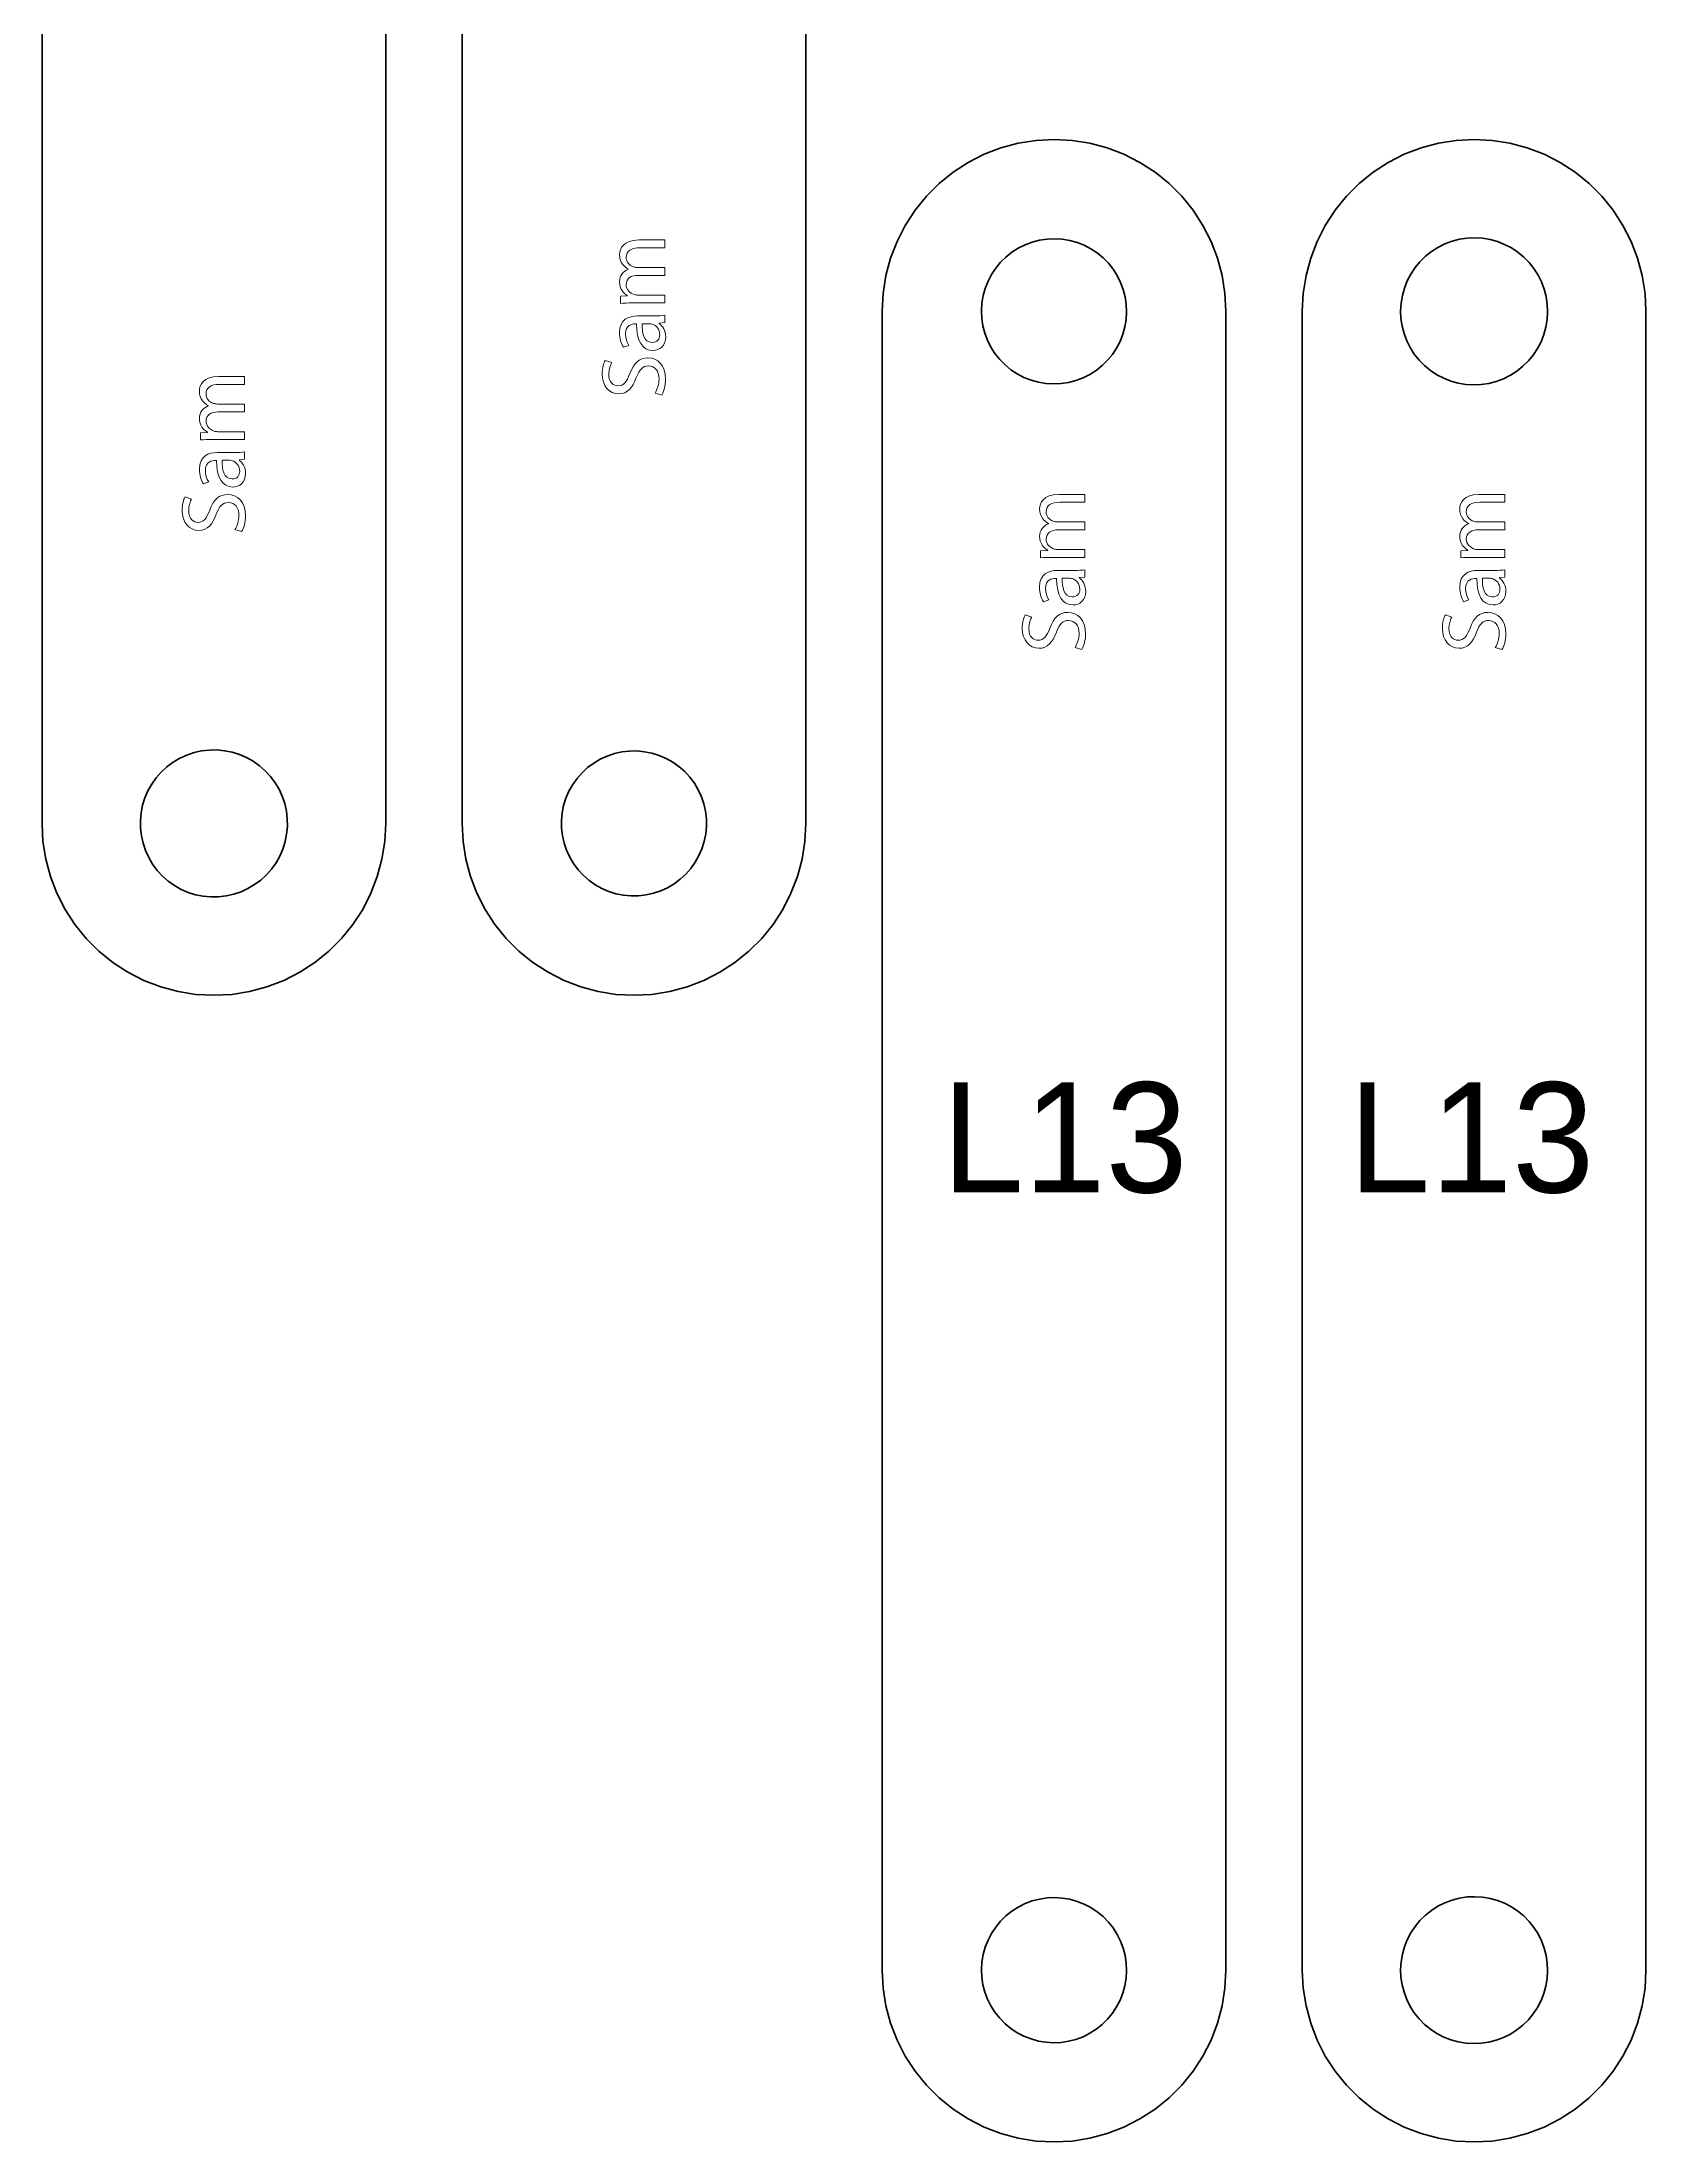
# Model space of a CAD drawing. Header units: millimetres. Extents: x 4 to 295, y -240 to -4.
# Drawn here: x 251 to 294.7, y -239.8 to -182.7 of the extents above; entities that cross this region are included whole.
import ezdxf

# ---------------------------------------------------------------- set-up
doc = ezdxf.new("R2010")
doc.units = ezdxf.units.MM
doc.header["$MEASUREMENT"] = 0
doc.layers.add('Layer 1', color=7, linetype='Continuous', lineweight=0)

# ---------------------------------------------------------------- blocks, each defined once
blk = doc.blocks.new('Block_9')
at = {"layer": 'Layer 1', "color": 240, "lineweight": 0, "true_color": 0xff1c24}
for points, knots in [([(267.116, -189.782), (266.992, -189.782), (266.89, -189.785), (266.79, -189.792), (266.79, -189.792), (266.79, -189.601), (266.79, -189.601), (266.79, -189.601), (266.984, -189.591), (266.984, -189.591), (266.984, -189.591), (266.984, -189.584), (266.984, -189.584), (266.87, -189.517), (266.763, -189.405), (266.763, -189.206), (266.763, -189.043), (266.862, -188.918), (267.004, -188.866), (267.004, -188.866), (267.004, -188.861), (267.004, -188.861), (266.937, -188.824), (266.885, -188.777), (266.848, -188.727), (266.793, -188.655), (266.763, -188.576), (266.763, -188.462), (266.763, -188.303), (266.868, -188.067), (267.285, -188.067), (267.285, -188.067), (267.992, -188.067), (267.992, -188.067), (267.992, -188.067), (267.992, -188.28), (267.992, -188.28), (267.992, -188.28), (267.312, -188.28), (267.312, -188.28), (267.081, -188.28), (266.942, -188.365), (266.942, -188.541), (266.942, -188.665), (267.034, -188.762), (267.141, -188.799), (267.17, -188.809), (267.21, -188.817), (267.25, -188.817), (267.25, -188.817), (267.992, -188.817), (267.992, -188.817), (267.992, -188.817), (267.992, -189.03), (267.992, -189.03), (267.992, -189.03), (267.272, -189.03), (267.272, -189.03), (267.081, -189.03), (266.942, -189.115), (266.942, -189.281), (266.942, -189.418), (267.051, -189.517), (267.16, -189.552), (267.193, -189.564), (267.23, -189.569), (267.267, -189.569), (267.267, -189.569), (267.992, -189.569), (267.992, -189.569), (267.992, -189.569), (267.992, -189.782), (267.992, -189.782), (267.992, -189.782), (267.116, -189.782), (267.116, -189.782)], [0, 0, 0, 0, 1, 1, 1, 2, 2, 2, 3, 3, 3, 4, 4, 4, 5, 5, 5, 6, 6, 6, 7, 7, 7, 8, 8, 8, 9, 9, 9, 10, 10, 10, 11, 11, 11, 12, 12, 12, 13, 13, 13, 14, 14, 14, 15, 15, 15, 16, 16, 16, 17, 17, 17, 18, 18, 18, 19, 19, 19, 20, 20, 20, 21, 21, 21, 22, 22, 22, 23, 23, 23, 24, 24, 24, 25, 25, 25, 25]), ([(267.992, -190.315), (267.992, -190.315), (267.841, -190.332), (267.841, -190.332), (267.841, -190.332), (267.841, -190.339), (267.841, -190.339), (267.935, -190.406), (268.02, -190.536), (268.02, -190.707), (268.02, -190.95), (267.848, -191.074), (267.674, -191.074), (267.384, -191.074), (267.225, -190.816), (267.228, -190.352), (267.228, -190.352), (267.203, -190.352), (267.203, -190.352), (267.103, -190.352), (266.925, -190.379), (266.925, -190.625), (266.925, -190.737), (266.959, -190.853), (267.014, -190.938), (267.014, -190.938), (266.87, -190.987), (266.87, -190.987), (266.805, -190.888), (266.763, -190.744), (266.763, -190.593), (266.763, -190.225), (267.014, -190.136), (267.255, -190.136), (267.255, -190.136), (267.704, -190.136), (267.704, -190.136), (267.808, -190.136), (267.91, -190.131), (267.992, -190.116), (267.992, -190.116), (267.992, -190.315), (267.992, -190.315)], [0, 0, 0, 0, 1, 1, 1, 2, 2, 2, 3, 3, 3, 4, 4, 4, 5, 5, 5, 6, 6, 6, 7, 7, 7, 8, 8, 8, 9, 9, 9, 10, 10, 10, 11, 11, 11, 12, 12, 12, 13, 13, 13, 14, 14, 14, 14]), ([(267.379, -190.347), (267.374, -190.585), (267.416, -190.856), (267.65, -190.856), (267.791, -190.856), (267.858, -190.761), (267.858, -190.65), (267.858, -190.493), (267.759, -190.394), (267.657, -190.359), (267.635, -190.352), (267.61, -190.347), (267.587, -190.347), (267.587, -190.347), (267.379, -190.347), (267.379, -190.347)], [0, 0, 0, 0, 1, 1, 1, 2, 2, 2, 3, 3, 3, 4, 4, 4, 5, 5, 5, 5]), ([(267.729, -192.235), (267.789, -192.138), (267.838, -191.996), (267.838, -191.847), (267.838, -191.626), (267.722, -191.497), (267.553, -191.497), (267.396, -191.497), (267.307, -191.586), (267.22, -191.812), (267.123, -192.086), (266.982, -192.254), (266.746, -192.254), (266.485, -192.254), (266.292, -192.038), (266.292, -191.713), (266.292, -191.542), (266.331, -191.418), (266.373, -191.343), (266.373, -191.343), (266.55, -191.403), (266.55, -191.403), (266.52, -191.457), (266.47, -191.569), (266.47, -191.721), (266.47, -191.949), (266.607, -192.036), (266.721, -192.036), (266.877, -192.036), (266.954, -191.934), (267.044, -191.703), (267.153, -191.42), (267.29, -191.276), (267.536, -191.276), (267.794, -191.276), (268.017, -191.467), (268.017, -191.862), (268.017, -192.024), (267.97, -192.2), (267.91, -192.289), (267.91, -192.289), (267.729, -192.235), (267.729, -192.235)], [0, 0, 0, 0, 1, 1, 1, 2, 2, 2, 3, 3, 3, 4, 4, 4, 5, 5, 5, 6, 6, 6, 7, 7, 7, 8, 8, 8, 9, 9, 9, 10, 10, 10, 11, 11, 11, 12, 12, 12, 13, 13, 13, 14, 14, 14, 14])]:
    blk.add_open_spline(points, degree=3, knots=knots, dxfattribs=at)
blk = doc.blocks.new('Block_12')
at = {"layer": 'Layer 1', "color": 240, "lineweight": 0, "true_color": 0xff1c24}
for points, knots in [([(289.977, -196.708), (289.852, -196.708), (289.751, -196.71), (289.651, -196.717), (289.651, -196.717), (289.651, -196.526), (289.651, -196.526), (289.651, -196.526), (289.845, -196.516), (289.845, -196.516), (289.845, -196.516), (289.845, -196.509), (289.845, -196.509), (289.731, -196.442), (289.624, -196.33), (289.624, -196.132), (289.624, -195.968), (289.723, -195.843), (289.865, -195.791), (289.865, -195.791), (289.865, -195.786), (289.865, -195.786), (289.798, -195.749), (289.746, -195.702), (289.708, -195.652), (289.654, -195.58), (289.624, -195.501), (289.624, -195.387), (289.624, -195.228), (289.728, -194.992), (290.145, -194.992), (290.145, -194.992), (290.853, -194.992), (290.853, -194.992), (290.853, -194.992), (290.853, -195.205), (290.853, -195.205), (290.853, -195.205), (290.173, -195.205), (290.173, -195.205), (289.942, -195.205), (289.803, -195.29), (289.803, -195.466), (289.803, -195.59), (289.895, -195.687), (290.001, -195.724), (290.031, -195.734), (290.071, -195.742), (290.111, -195.742), (290.111, -195.742), (290.853, -195.742), (290.853, -195.742), (290.853, -195.742), (290.853, -195.955), (290.853, -195.955), (290.853, -195.955), (290.133, -195.955), (290.133, -195.955), (289.942, -195.955), (289.803, -196.04), (289.803, -196.206), (289.803, -196.343), (289.912, -196.442), (290.021, -196.477), (290.054, -196.489), (290.091, -196.494), (290.128, -196.494), (290.128, -196.494), (290.853, -196.494), (290.853, -196.494), (290.853, -196.494), (290.853, -196.708), (290.853, -196.708), (290.853, -196.708), (289.977, -196.708), (289.977, -196.708)], [0, 0, 0, 0, 1, 1, 1, 2, 2, 2, 3, 3, 3, 4, 4, 4, 5, 5, 5, 6, 6, 6, 7, 7, 7, 8, 8, 8, 9, 9, 9, 10, 10, 10, 11, 11, 11, 12, 12, 12, 13, 13, 13, 14, 14, 14, 15, 15, 15, 16, 16, 16, 17, 17, 17, 18, 18, 18, 19, 19, 19, 20, 20, 20, 21, 21, 21, 22, 22, 22, 23, 23, 23, 24, 24, 24, 25, 25, 25, 25]), ([(290.853, -197.24), (290.853, -197.24), (290.702, -197.257), (290.702, -197.257), (290.702, -197.257), (290.702, -197.265), (290.702, -197.265), (290.796, -197.331), (290.88, -197.461), (290.88, -197.632), (290.88, -197.875), (290.709, -197.999), (290.535, -197.999), (290.245, -197.999), (290.086, -197.741), (290.088, -197.277), (290.088, -197.277), (290.063, -197.277), (290.063, -197.277), (289.964, -197.277), (289.785, -197.304), (289.785, -197.55), (289.785, -197.662), (289.82, -197.778), (289.875, -197.863), (289.875, -197.863), (289.731, -197.912), (289.731, -197.912), (289.666, -197.813), (289.624, -197.669), (289.624, -197.518), (289.624, -197.15), (289.875, -197.061), (290.116, -197.061), (290.116, -197.061), (290.565, -197.061), (290.565, -197.061), (290.669, -197.061), (290.771, -197.056), (290.853, -197.041), (290.853, -197.041), (290.853, -197.24), (290.853, -197.24)], [0, 0, 0, 0, 1, 1, 1, 2, 2, 2, 3, 3, 3, 4, 4, 4, 5, 5, 5, 6, 6, 6, 7, 7, 7, 8, 8, 8, 9, 9, 9, 10, 10, 10, 11, 11, 11, 12, 12, 12, 13, 13, 13, 14, 14, 14, 14]), ([(290.24, -197.272), (290.235, -197.51), (290.277, -197.781), (290.51, -197.781), (290.652, -197.781), (290.719, -197.686), (290.719, -197.575), (290.719, -197.418), (290.62, -197.319), (290.518, -197.284), (290.496, -197.277), (290.471, -197.272), (290.448, -197.272), (290.448, -197.272), (290.24, -197.272), (290.24, -197.272)], [0, 0, 0, 0, 1, 1, 1, 2, 2, 2, 3, 3, 3, 4, 4, 4, 5, 5, 5, 5]), ([(290.59, -199.16), (290.649, -199.063), (290.699, -198.921), (290.699, -198.772), (290.699, -198.551), (290.582, -198.422), (290.413, -198.422), (290.257, -198.422), (290.168, -198.512), (290.081, -198.738), (289.984, -199.011), (289.843, -199.179), (289.607, -199.179), (289.346, -199.179), (289.152, -198.964), (289.152, -198.638), (289.152, -198.467), (289.192, -198.343), (289.234, -198.268), (289.234, -198.268), (289.41, -198.328), (289.41, -198.328), (289.381, -198.383), (289.331, -198.494), (289.331, -198.646), (289.331, -198.874), (289.467, -198.961), (289.582, -198.961), (289.738, -198.961), (289.815, -198.859), (289.905, -198.628), (290.014, -198.345), (290.15, -198.201), (290.396, -198.201), (290.654, -198.201), (290.878, -198.392), (290.878, -198.787), (290.878, -198.949), (290.831, -199.125), (290.771, -199.214), (290.771, -199.214), (290.59, -199.16), (290.59, -199.16)], [0, 0, 0, 0, 1, 1, 1, 2, 2, 2, 3, 3, 3, 4, 4, 4, 5, 5, 5, 6, 6, 6, 7, 7, 7, 8, 8, 8, 9, 9, 9, 10, 10, 10, 11, 11, 11, 12, 12, 12, 13, 13, 13, 14, 14, 14, 14])]:
    blk.add_open_spline(points, degree=3, knots=knots, dxfattribs=at)
blk = doc.blocks.new('Block_13')
at = {"layer": 'Layer 1', "color": 240, "lineweight": 0, "true_color": 0xff1c24}
for points, knots in [([(278.545, -196.708), (278.421, -196.708), (278.319, -196.71), (278.22, -196.717), (278.22, -196.717), (278.22, -196.526), (278.22, -196.526), (278.22, -196.526), (278.413, -196.516), (278.413, -196.516), (278.413, -196.516), (278.413, -196.509), (278.413, -196.509), (278.299, -196.442), (278.192, -196.33), (278.192, -196.132), (278.192, -195.968), (278.292, -195.843), (278.433, -195.791), (278.433, -195.791), (278.433, -195.786), (278.433, -195.786), (278.366, -195.749), (278.314, -195.702), (278.277, -195.652), (278.222, -195.58), (278.192, -195.501), (278.192, -195.387), (278.192, -195.228), (278.297, -194.992), (278.714, -194.992), (278.714, -194.992), (279.421, -194.992), (279.421, -194.992), (279.421, -194.992), (279.421, -195.205), (279.421, -195.205), (279.421, -195.205), (278.741, -195.205), (278.741, -195.205), (278.51, -195.205), (278.371, -195.29), (278.371, -195.466), (278.371, -195.59), (278.463, -195.687), (278.57, -195.724), (278.6, -195.734), (278.639, -195.742), (278.679, -195.742), (278.679, -195.742), (279.421, -195.742), (279.421, -195.742), (279.421, -195.742), (279.421, -195.955), (279.421, -195.955), (279.421, -195.955), (278.701, -195.955), (278.701, -195.955), (278.51, -195.955), (278.371, -196.04), (278.371, -196.206), (278.371, -196.343), (278.48, -196.442), (278.59, -196.477), (278.622, -196.489), (278.659, -196.494), (278.696, -196.494), (278.696, -196.494), (279.421, -196.494), (279.421, -196.494), (279.421, -196.494), (279.421, -196.708), (279.421, -196.708), (279.421, -196.708), (278.545, -196.708), (278.545, -196.708)], [0, 0, 0, 0, 1, 1, 1, 2, 2, 2, 3, 3, 3, 4, 4, 4, 5, 5, 5, 6, 6, 6, 7, 7, 7, 8, 8, 8, 9, 9, 9, 10, 10, 10, 11, 11, 11, 12, 12, 12, 13, 13, 13, 14, 14, 14, 15, 15, 15, 16, 16, 16, 17, 17, 17, 18, 18, 18, 19, 19, 19, 20, 20, 20, 21, 21, 21, 22, 22, 22, 23, 23, 23, 24, 24, 24, 25, 25, 25, 25]), ([(279.421, -197.24), (279.421, -197.24), (279.27, -197.257), (279.27, -197.257), (279.27, -197.257), (279.27, -197.265), (279.27, -197.265), (279.364, -197.331), (279.449, -197.461), (279.449, -197.632), (279.449, -197.875), (279.277, -197.999), (279.104, -197.999), (278.813, -197.999), (278.654, -197.741), (278.657, -197.277), (278.657, -197.277), (278.632, -197.277), (278.632, -197.277), (278.533, -197.277), (278.354, -197.304), (278.354, -197.55), (278.354, -197.662), (278.388, -197.778), (278.443, -197.863), (278.443, -197.863), (278.299, -197.912), (278.299, -197.912), (278.235, -197.813), (278.192, -197.669), (278.192, -197.518), (278.192, -197.15), (278.443, -197.061), (278.684, -197.061), (278.684, -197.061), (279.133, -197.061), (279.133, -197.061), (279.238, -197.061), (279.339, -197.056), (279.421, -197.041), (279.421, -197.041), (279.421, -197.24), (279.421, -197.24)], [0, 0, 0, 0, 1, 1, 1, 2, 2, 2, 3, 3, 3, 4, 4, 4, 5, 5, 5, 6, 6, 6, 7, 7, 7, 8, 8, 8, 9, 9, 9, 10, 10, 10, 11, 11, 11, 12, 12, 12, 13, 13, 13, 14, 14, 14, 14]), ([(278.808, -197.272), (278.803, -197.51), (278.845, -197.781), (279.079, -197.781), (279.22, -197.781), (279.287, -197.686), (279.287, -197.575), (279.287, -197.418), (279.188, -197.319), (279.086, -197.284), (279.064, -197.277), (279.039, -197.272), (279.017, -197.272), (279.017, -197.272), (278.808, -197.272), (278.808, -197.272)], [0, 0, 0, 0, 1, 1, 1, 2, 2, 2, 3, 3, 3, 4, 4, 4, 5, 5, 5, 5]), ([(279.158, -199.16), (279.218, -199.063), (279.268, -198.921), (279.268, -198.772), (279.268, -198.551), (279.151, -198.422), (278.982, -198.422), (278.826, -198.422), (278.736, -198.512), (278.649, -198.738), (278.552, -199.011), (278.411, -199.179), (278.175, -199.179), (277.914, -199.179), (277.721, -198.964), (277.721, -198.638), (277.721, -198.467), (277.76, -198.343), (277.803, -198.268), (277.803, -198.268), (277.979, -198.328), (277.979, -198.328), (277.949, -198.383), (277.899, -198.494), (277.899, -198.646), (277.899, -198.874), (278.036, -198.961), (278.15, -198.961), (278.307, -198.961), (278.384, -198.859), (278.473, -198.628), (278.582, -198.345), (278.719, -198.201), (278.965, -198.201), (279.223, -198.201), (279.446, -198.392), (279.446, -198.787), (279.446, -198.949), (279.399, -199.125), (279.339, -199.214), (279.339, -199.214), (279.158, -199.16), (279.158, -199.16)], [0, 0, 0, 0, 1, 1, 1, 2, 2, 2, 3, 3, 3, 4, 4, 4, 5, 5, 5, 6, 6, 6, 7, 7, 7, 8, 8, 8, 9, 9, 9, 10, 10, 10, 11, 11, 11, 12, 12, 12, 13, 13, 13, 14, 14, 14, 14])]:
    blk.add_open_spline(points, degree=3, knots=knots, dxfattribs=at)
blk = doc.blocks.new('Block_26')
at = {"layer": 'Layer 1', "color": 240, "lineweight": 0, "true_color": 0xff1c24}
for points, knots in [([(255.685, -193.498), (255.561, -193.498), (255.459, -193.501), (255.36, -193.508), (255.36, -193.508), (255.36, -193.317), (255.36, -193.317), (255.36, -193.317), (255.554, -193.307), (255.554, -193.307), (255.554, -193.307), (255.554, -193.3), (255.554, -193.3), (255.44, -193.233), (255.333, -193.121), (255.333, -192.922), (255.333, -192.758), (255.432, -192.634), (255.574, -192.582), (255.574, -192.582), (255.574, -192.577), (255.574, -192.577), (255.507, -192.54), (255.455, -192.493), (255.417, -192.443), (255.363, -192.371), (255.333, -192.292), (255.333, -192.177), (255.333, -192.019), (255.437, -191.783), (255.854, -191.783), (255.854, -191.783), (256.562, -191.783), (256.562, -191.783), (256.562, -191.783), (256.562, -191.996), (256.562, -191.996), (256.562, -191.996), (255.882, -191.996), (255.882, -191.996), (255.651, -191.996), (255.512, -192.081), (255.512, -192.257), (255.512, -192.381), (255.604, -192.478), (255.71, -192.515), (255.74, -192.525), (255.78, -192.532), (255.819, -192.532), (255.819, -192.532), (256.562, -192.532), (256.562, -192.532), (256.562, -192.532), (256.562, -192.746), (256.562, -192.746), (256.562, -192.746), (255.842, -192.746), (255.842, -192.746), (255.651, -192.746), (255.512, -192.83), (255.512, -192.997), (255.512, -193.133), (255.621, -193.233), (255.73, -193.267), (255.762, -193.28), (255.8, -193.285), (255.837, -193.285), (255.837, -193.285), (256.562, -193.285), (256.562, -193.285), (256.562, -193.285), (256.562, -193.498), (256.562, -193.498), (256.562, -193.498), (255.685, -193.498), (255.685, -193.498)], [0, 0, 0, 0, 1, 1, 1, 2, 2, 2, 3, 3, 3, 4, 4, 4, 5, 5, 5, 6, 6, 6, 7, 7, 7, 8, 8, 8, 9, 9, 9, 10, 10, 10, 11, 11, 11, 12, 12, 12, 13, 13, 13, 14, 14, 14, 15, 15, 15, 16, 16, 16, 17, 17, 17, 18, 18, 18, 19, 19, 19, 20, 20, 20, 21, 21, 21, 22, 22, 22, 23, 23, 23, 24, 24, 24, 25, 25, 25, 25]), ([(256.562, -194.03), (256.562, -194.03), (256.41, -194.048), (256.41, -194.048), (256.41, -194.048), (256.41, -194.055), (256.41, -194.055), (256.505, -194.122), (256.589, -194.251), (256.589, -194.423), (256.589, -194.666), (256.418, -194.79), (256.244, -194.79), (255.953, -194.79), (255.795, -194.532), (255.797, -194.068), (255.797, -194.068), (255.772, -194.068), (255.772, -194.068), (255.673, -194.068), (255.494, -194.095), (255.494, -194.341), (255.494, -194.453), (255.529, -194.569), (255.584, -194.653), (255.584, -194.653), (255.44, -194.703), (255.44, -194.703), (255.375, -194.604), (255.333, -194.46), (255.333, -194.308), (255.333, -193.941), (255.584, -193.852), (255.825, -193.852), (255.825, -193.852), (256.274, -193.852), (256.274, -193.852), (256.378, -193.852), (256.48, -193.847), (256.562, -193.832), (256.562, -193.832), (256.562, -194.03), (256.562, -194.03)], [0, 0, 0, 0, 1, 1, 1, 2, 2, 2, 3, 3, 3, 4, 4, 4, 5, 5, 5, 6, 6, 6, 7, 7, 7, 8, 8, 8, 9, 9, 9, 10, 10, 10, 11, 11, 11, 12, 12, 12, 13, 13, 13, 14, 14, 14, 14]), ([(255.949, -194.063), (255.944, -194.301), (255.986, -194.572), (256.219, -194.572), (256.361, -194.572), (256.428, -194.477), (256.428, -194.366), (256.428, -194.209), (256.329, -194.11), (256.227, -194.075), (256.204, -194.068), (256.18, -194.063), (256.157, -194.063), (256.157, -194.063), (255.949, -194.063), (255.949, -194.063)], [0, 0, 0, 0, 1, 1, 1, 2, 2, 2, 3, 3, 3, 4, 4, 4, 5, 5, 5, 5]), ([(256.299, -195.95), (256.358, -195.854), (256.408, -195.712), (256.408, -195.563), (256.408, -195.342), (256.291, -195.213), (256.122, -195.213), (255.966, -195.213), (255.877, -195.302), (255.79, -195.528), (255.693, -195.801), (255.551, -195.97), (255.315, -195.97), (255.055, -195.97), (254.861, -195.754), (254.861, -195.429), (254.861, -195.258), (254.901, -195.133), (254.943, -195.059), (254.943, -195.059), (255.119, -195.119), (255.119, -195.119), (255.089, -195.173), (255.04, -195.285), (255.04, -195.436), (255.04, -195.665), (255.176, -195.752), (255.291, -195.752), (255.447, -195.752), (255.524, -195.65), (255.613, -195.419), (255.723, -195.136), (255.859, -194.992), (256.105, -194.992), (256.363, -194.992), (256.587, -195.183), (256.587, -195.578), (256.587, -195.739), (256.54, -195.916), (256.48, -196.005), (256.48, -196.005), (256.299, -195.95), (256.299, -195.95)], [0, 0, 0, 0, 1, 1, 1, 2, 2, 2, 3, 3, 3, 4, 4, 4, 5, 5, 5, 6, 6, 6, 7, 7, 7, 8, 8, 8, 9, 9, 9, 10, 10, 10, 11, 11, 11, 12, 12, 12, 13, 13, 13, 14, 14, 14, 14])]:
    blk.add_open_spline(points, degree=3, knots=knots, dxfattribs=at)

msp = doc.modelspace()

# ---------------------------------------------------------------- linework, layer by layer
at = {"layer": 'Layer 1', "color": 18, "lineweight": 35, "true_color": 0x000000}
for points in [[(260.401, -9.015), (260.401, -203.945), (260.376, -204.434), (260.299, -204.917), (260.172, -205.39), (259.997, -205.847), (259.775, -206.283), (259.508, -206.694), (259.2, -207.074), (258.854, -207.42), (258.474, -207.728), (258.063, -207.995), (257.627, -208.217), (257.17, -208.392), (256.697, -208.519), (256.214, -208.596), (255.725, -208.621), (255.236, -208.596), (254.753, -208.519), (254.28, -208.392), (253.823, -208.217), (253.387, -207.995), (252.977, -207.728), (252.596, -207.42), (252.25, -207.074), (251.942, -206.694), (251.676, -206.283), (251.453, -205.847), (251.278, -205.39), (251.151, -204.917), (251.075, -204.434), (251.049, -203.945), (251.049, -9.015)], [(271.832, -9.015), (271.832, -203.945), (271.806, -204.434), (271.729, -204.917), (271.603, -205.39), (271.427, -205.847), (271.205, -206.283), (270.939, -206.694), (270.631, -207.074), (270.284, -207.42), (269.904, -207.728), (269.494, -207.995), (269.057, -208.217), (268.601, -208.392), (268.128, -208.519), (267.644, -208.596), (267.156, -208.621), (266.667, -208.596), (266.183, -208.519), (265.711, -208.392), (265.254, -208.217), (264.817, -207.995), (264.407, -207.728), (264.027, -207.42), (263.681, -207.074), (263.373, -206.694), (263.106, -206.283), (262.884, -205.847), (262.708, -205.39), (262.582, -204.917), (262.505, -204.434), (262.479, -203.945), (262.479, -9.015)]]:
    msp.add_lwpolyline(points, dxfattribs=at)
for points in [[(283.262, -235.15), (283.236, -235.639), (283.16, -236.122), (283.033, -236.595), (282.858, -237.052), (282.635, -237.488), (282.369, -237.898), (282.061, -238.279), (281.715, -238.625), (281.334, -238.933), (280.924, -239.2), (280.488, -239.422), (280.031, -239.597), (279.558, -239.724), (279.075, -239.8), (278.586, -239.826), (278.097, -239.8), (277.614, -239.724), (277.141, -239.597), (276.684, -239.422), (276.248, -239.2), (275.837, -238.933), (275.457, -238.625), (275.111, -238.279), (274.803, -237.898), (274.536, -237.488), (274.314, -237.052), (274.139, -236.595), (274.012, -236.122), (273.935, -235.639), (273.91, -235.15), (273.91, -190.009), (273.935, -189.52), (274.012, -189.037), (274.139, -188.564), (274.314, -188.107), (274.536, -187.671), (274.803, -187.261), (275.111, -186.88), (275.457, -186.534), (275.837, -186.226), (276.248, -185.959), (276.684, -185.737), (277.141, -185.562), (277.614, -185.435), (278.097, -185.359), (278.586, -185.333), (279.075, -185.359), (279.558, -185.435), (280.031, -185.562), (280.488, -185.737), (280.924, -185.959), (281.334, -186.226), (281.715, -186.534), (282.061, -186.88), (282.369, -187.261), (282.635, -187.671), (282.858, -188.107), (283.033, -188.564), (283.16, -189.037), (283.236, -189.52), (283.262, -190.009)], [(294.692, -235.15), (294.667, -235.639), (294.59, -236.122), (294.463, -236.595), (294.288, -237.052), (294.066, -237.488), (293.799, -237.898), (293.491, -238.279), (293.145, -238.625), (292.765, -238.933), (292.354, -239.2), (291.918, -239.422), (291.461, -239.597), (290.988, -239.724), (290.505, -239.8), (290.016, -239.826), (289.528, -239.8), (289.044, -239.724), (288.571, -239.597), (288.114, -239.422), (287.678, -239.2), (287.268, -238.933), (286.887, -238.625), (286.541, -238.279), (286.233, -237.898), (285.967, -237.488), (285.744, -237.052), (285.569, -236.595), (285.442, -236.122), (285.366, -235.639), (285.34, -235.15), (285.34, -190.009), (285.366, -189.52), (285.442, -189.037), (285.569, -188.564), (285.744, -188.107), (285.967, -187.671), (286.233, -187.261), (286.541, -186.88), (286.887, -186.534), (287.268, -186.226), (287.678, -185.959), (288.114, -185.737), (288.571, -185.562), (289.044, -185.435), (289.528, -185.359), (290.016, -185.333), (290.505, -185.359), (290.988, -185.435), (291.461, -185.562), (291.918, -185.737), (292.354, -185.959), (292.765, -186.226), (293.145, -186.534), (293.491, -186.88), (293.799, -187.261), (294.066, -187.671), (294.288, -188.107), (294.463, -188.564), (294.59, -189.037), (294.667, -189.52), (294.692, -190.009)], [(291.85, -189.21), (291.756, -189.023), (291.644, -188.847), (291.513, -188.683), (291.367, -188.534), (291.205, -188.401), (291.03, -188.285), (290.845, -188.189), (290.65, -188.112), (290.448, -188.056), (290.241, -188.022), (290.033, -188.009), (289.823, -188.018), (289.616, -188.049), (289.414, -188.102), (289.218, -188.175), (289.03, -188.269), (288.854, -188.382), (288.69, -188.512), (288.541, -188.659), (288.408, -188.82), (288.292, -188.995), (288.196, -189.181), (288.119, -189.376), (288.063, -189.577), (288.029, -189.784), (288.016, -189.993), (288.026, -190.202), (288.057, -190.409), (288.109, -190.612), (288.183, -190.808), (288.276, -190.995), (288.389, -191.172), (288.519, -191.335), (288.666, -191.485), (288.828, -191.618), (289.002, -191.733), (289.188, -191.83), (289.383, -191.906), (289.585, -191.962), (289.791, -191.996), (290, -192.009), (290.209, -192), (290.416, -191.969), (290.619, -191.916), (290.815, -191.843), (291.002, -191.749), (291.179, -191.637), (291.342, -191.506), (291.492, -191.359), (291.625, -191.198), (291.74, -191.023), (291.837, -190.837), (291.913, -190.643), (291.969, -190.441), (292.004, -190.234), (292.016, -190.025), (292.007, -189.816), (291.976, -189.609), (291.923, -189.407)], [(280.396, -189.221), (280.304, -189.036), (280.193, -188.862), (280.064, -188.7), (279.919, -188.553), (279.759, -188.421), (279.587, -188.307), (279.404, -188.212), (279.211, -188.136), (279.012, -188.081), (278.808, -188.047), (278.602, -188.035), (278.395, -188.044), (278.191, -188.075), (277.991, -188.126), (277.798, -188.199), (277.613, -188.291), (277.438, -188.402), (277.277, -188.531), (277.129, -188.676), (276.998, -188.836), (276.884, -189.008), (276.789, -189.191), (276.713, -189.384), (276.658, -189.583), (276.624, -189.787), (276.612, -189.993), (276.621, -190.2), (276.651, -190.404), (276.703, -190.604), (276.776, -190.797), (276.868, -190.982), (276.979, -191.157), (277.108, -191.318), (277.253, -191.466), (277.413, -191.597), (277.585, -191.711), (277.768, -191.806), (277.961, -191.882), (278.16, -191.937), (278.364, -191.971), (278.57, -191.983), (278.776, -191.974), (278.981, -191.944), (279.181, -191.892), (279.374, -191.819), (279.559, -191.727), (279.733, -191.616), (279.895, -191.487), (280.042, -191.342), (280.174, -191.183), (280.288, -191.01), (280.383, -190.827), (280.459, -190.634), (280.514, -190.435), (280.548, -190.231), (280.56, -190.025), (280.551, -189.819), (280.52, -189.614), (280.469, -189.414)], [(256.614, -202.151), (256.421, -202.068), (256.221, -202.006), (256.016, -201.965), (255.807, -201.945), (255.598, -201.947), (255.39, -201.972), (255.185, -202.018), (254.987, -202.085), (254.796, -202.172), (254.616, -202.279), (254.448, -202.404), (254.294, -202.546), (254.155, -202.703), (254.034, -202.874), (253.931, -203.057), (253.848, -203.249), (253.786, -203.449), (253.745, -203.654), (253.725, -203.863), (253.727, -204.072), (253.752, -204.28), (253.798, -204.485), (253.865, -204.683), (253.952, -204.874), (254.059, -205.054), (254.184, -205.222), (254.326, -205.376), (254.483, -205.515), (254.654, -205.636), (254.837, -205.739), (255.029, -205.822), (255.229, -205.884), (255.434, -205.926), (255.643, -205.945), (255.852, -205.943), (256.061, -205.918), (256.265, -205.873), (256.464, -205.806), (256.654, -205.718), (256.834, -205.611), (257.002, -205.486), (257.156, -205.344), (257.295, -205.187), (257.416, -205.016), (257.519, -204.834), (257.602, -204.641), (257.664, -204.441), (257.706, -204.236), (257.725, -204.027), (257.723, -203.818), (257.699, -203.61), (257.653, -203.405), (257.586, -203.207), (257.498, -203.016), (257.391, -202.836), (257.266, -202.668), (257.124, -202.514), (256.967, -202.375), (256.796, -202.254)], [(268.032, -202.176), (267.842, -202.094), (267.645, -202.032), (267.442, -201.992), (267.237, -201.972), (267.03, -201.975), (266.825, -201.999), (266.623, -202.044), (266.427, -202.11), (266.239, -202.196), (266.062, -202.301), (265.896, -202.425), (265.744, -202.565), (265.607, -202.72), (265.488, -202.889), (265.386, -203.069), (265.304, -203.258), (265.243, -203.456), (265.202, -203.658), (265.183, -203.864), (265.185, -204.071), (265.209, -204.276), (265.254, -204.478), (265.32, -204.673), (265.407, -204.861), (265.512, -205.039), (265.635, -205.205), (265.775, -205.357), (265.93, -205.493), (266.099, -205.613), (266.279, -205.714), (266.469, -205.796), (266.666, -205.858), (266.869, -205.898), (267.074, -205.918), (267.281, -205.915), (267.486, -205.891), (267.688, -205.846), (267.884, -205.78), (268.072, -205.694), (268.249, -205.589), (268.415, -205.465), (268.567, -205.325), (268.704, -205.17), (268.823, -205.002), (268.925, -204.821), (269.007, -204.632), (269.068, -204.434), (269.109, -204.232), (269.128, -204.026), (269.126, -203.819), (269.102, -203.614), (269.057, -203.413), (268.991, -203.217), (268.904, -203.029), (268.799, -202.851), (268.676, -202.685), (268.536, -202.533), (268.381, -202.397), (268.212, -202.277)], [(291.85, -234.351), (291.756, -234.164), (291.644, -233.988), (291.513, -233.824), (291.367, -233.675), (291.205, -233.541), (291.03, -233.426), (290.845, -233.329), (290.65, -233.253), (290.448, -233.197), (290.241, -233.163), (290.033, -233.15), (289.823, -233.159), (289.616, -233.19), (289.414, -233.243), (289.218, -233.316), (289.03, -233.41), (288.854, -233.522), (288.69, -233.653), (288.541, -233.8), (288.408, -233.961), (288.292, -234.136), (288.196, -234.322), (288.119, -234.517), (288.063, -234.718), (288.029, -234.925), (288.016, -235.134), (288.026, -235.343), (288.057, -235.55), (288.109, -235.753), (288.183, -235.949), (288.276, -236.136), (288.389, -236.312), (288.519, -236.476), (288.666, -236.625), (288.828, -236.758), (289.002, -236.874), (289.188, -236.97), (289.383, -237.047), (289.585, -237.103), (289.791, -237.137), (290, -237.15), (290.209, -237.141), (290.416, -237.11), (290.619, -237.057), (290.815, -236.984), (291.002, -236.89), (291.179, -236.778), (291.342, -236.647), (291.492, -236.5), (291.625, -236.339), (291.74, -236.164), (291.837, -235.978), (291.913, -235.783), (291.969, -235.582), (292.004, -235.375), (292.016, -235.166), (292.007, -234.957), (291.976, -234.75), (291.923, -234.547)], [(280.396, -234.362), (280.304, -234.177), (280.193, -234.002), (280.064, -233.841), (279.919, -233.694), (279.759, -233.562), (279.587, -233.448), (279.404, -233.353), (279.211, -233.277), (279.012, -233.222), (278.808, -233.188), (278.602, -233.176), (278.395, -233.185), (278.191, -233.215), (277.991, -233.267), (277.798, -233.34), (277.613, -233.432), (277.438, -233.543), (277.277, -233.672), (277.129, -233.817), (276.998, -233.977), (276.884, -234.149), (276.789, -234.332), (276.713, -234.525), (276.658, -234.724), (276.624, -234.928), (276.612, -235.134), (276.621, -235.34), (276.651, -235.545), (276.703, -235.745), (276.776, -235.938), (276.868, -236.123), (276.979, -236.297), (277.108, -236.459), (277.253, -236.606), (277.413, -236.738), (277.585, -236.852), (277.768, -236.947), (277.961, -237.023), (278.16, -237.078), (278.364, -237.112), (278.57, -237.124), (278.776, -237.115), (278.981, -237.084), (279.181, -237.033), (279.374, -236.96), (279.559, -236.868), (279.733, -236.757), (279.895, -236.628), (280.042, -236.483), (280.174, -236.323), (280.288, -236.151), (280.383, -235.968), (280.459, -235.775), (280.514, -235.576), (280.548, -235.372), (280.56, -235.166), (280.551, -234.96), (280.52, -234.755), (280.469, -234.555)]]:
    msp.add_lwpolyline(points, close=True, dxfattribs=at)

# ---------------------------------------------------------------- block references
at = {"layer": 'Layer 1'}
for name in ['Block_9', 'Block_26', 'Block_13', 'Block_12']:
    msp.add_blockref(name, (0, 0), dxfattribs=at)

# ---------------------------------------------------------------- texts
at = {"layer": 'Layer 1', "char_height": 0.2, "attachment_point": 7}
for insert in [(275.532, -214.029), (286.596, -214.029)]:
    msp.add_mtext('\\C240;\\c2366701;\\FMyriad Pro|b0|i0|c1;\\H2.997200;\\W1.000000;L13', dxfattribs=dict(at, insert=insert))

doc.saveas('drawing.dxf')
